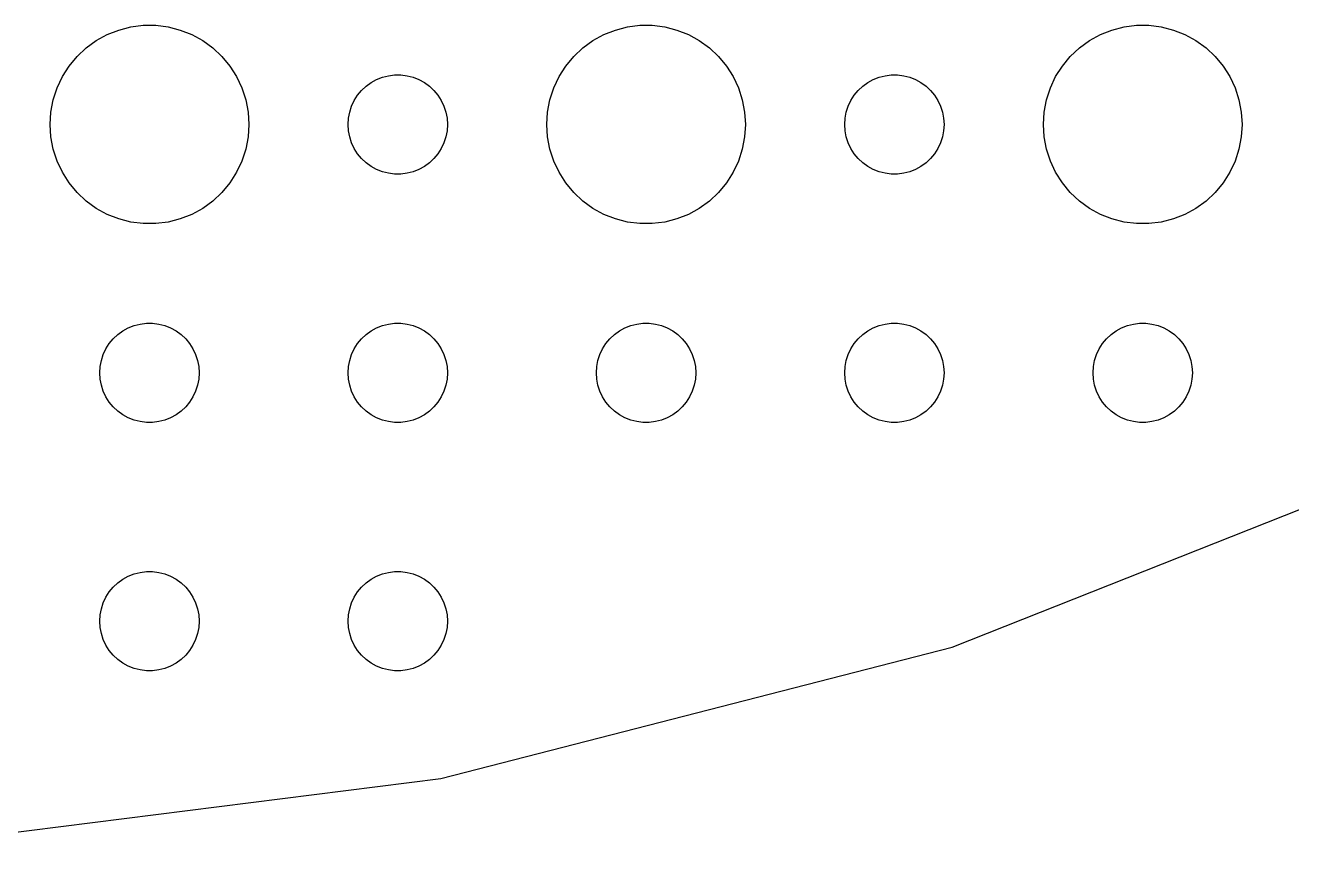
# Model space of a CAD drawing. Header units: metres. Extents: x -127 to 127, y -127 to 127.
# Drawn here: x 11.25 to 49.5, y -126.75 to -102.01 of the extents above; entities that cross this region are included whole.
import ezdxf

# ---------------------------------------------------------------- set-up
doc = ezdxf.new("R2010")
doc.units = ezdxf.units.M

msp = doc.modelspace()

# ---------------------------------------------------------------- linework, layer by layer
for p, q in [((14.0729, -102.147), (14.4379, -102.053)), ((14.4379, -102.053), (14.8116, -102.006)), ((14.8116, -102.006), (15.1884, -102.006)), ((15.1884, -102.006), (15.5621, -102.053)), ((15.5621, -102.053), (15.927, -102.147)), ((29.0729, -102.147), (29.4379, -102.053)), ((29.4379, -102.053), (29.8116, -102.006)), ((29.8116, -102.006), (30.1884, -102.006)), ((30.1884, -102.006), (30.5621, -102.053)), ((30.5621, -102.053), (30.927, -102.147)), ((44.0729, -102.147), (44.4379, -102.053)), ((44.4379, -102.053), (44.8116, -102.006)), ((44.8116, -102.006), (45.1884, -102.006)), ((45.1884, -102.006), (45.5621, -102.053)), ((45.5621, -102.053), (45.927, -102.147)), ((13.0877, -102.688), (13.3925, -102.467)), ((13.3925, -102.467), (13.7227, -102.286)), ((13.7227, -102.286), (14.0729, -102.147)), ((15.927, -102.147), (16.2773, -102.286)), ((16.2773, -102.286), (16.6075, -102.467)), ((16.6075, -102.467), (16.9123, -102.688)), ((28.0877, -102.688), (28.3925, -102.467)), ((28.3925, -102.467), (28.7227, -102.286)), ((28.7227, -102.286), (29.0729, -102.147)), ((30.927, -102.147), (31.2773, -102.286)), ((31.2773, -102.286), (31.6075, -102.467)), ((31.6075, -102.467), (31.9123, -102.688)), ((43.0877, -102.688), (43.3925, -102.467)), ((43.3925, -102.467), (43.7227, -102.286)), ((43.7227, -102.286), (44.0729, -102.147)), ((45.927, -102.147), (46.2773, -102.286)), ((46.2773, -102.286), (46.6075, -102.467)), ((46.6075, -102.467), (46.9123, -102.688)), ((12.8131, -102.946), (13.0877, -102.688)), ((16.9123, -102.688), (17.1869, -102.946)), ((27.8131, -102.946), (28.0877, -102.688)), ((31.9123, -102.688), (32.1869, -102.946)), ((42.8131, -102.946), (43.0877, -102.688)), ((46.9123, -102.688), (47.1869, -102.946)), ((12.3711, -103.555), (12.5729, -103.237)), ((12.5729, -103.237), (12.8131, -102.946)), ((17.1869, -102.946), (17.427, -103.237)), ((17.427, -103.237), (17.6289, -103.555)), ((27.3711, -103.555), (27.5729, -103.237)), ((27.5729, -103.237), (27.8131, -102.946)), ((32.1869, -102.946), (32.427, -103.237)), ((32.427, -103.237), (32.6289, -103.555)), ((42.3711, -103.555), (42.5729, -103.237)), ((42.5729, -103.237), (42.8131, -102.946)), ((47.1869, -102.946), (47.427, -103.237)), ((47.427, -103.237), (47.6289, -103.555)), ((12.2107, -103.896), (12.3711, -103.555)), ((17.6289, -103.555), (17.7893, -103.896)), ((21.6963, -103.734), (21.8613, -103.643)), ((21.8613, -103.643), (22.0365, -103.573)), ((22.0365, -103.573), (22.2189, -103.527)), ((22.2189, -103.527), (22.4058, -103.503)), ((22.4058, -103.503), (22.5942, -103.503)), ((22.5942, -103.503), (22.7811, -103.527)), ((22.7811, -103.527), (22.9635, -103.573)), ((22.9635, -103.573), (23.1387, -103.643)), ((23.1387, -103.643), (23.3037, -103.734)), ((27.2107, -103.896), (27.3711, -103.555)), ((32.6289, -103.555), (32.7893, -103.896)), ((36.6963, -103.734), (36.8613, -103.643)), ((36.8613, -103.643), (37.0365, -103.573)), ((37.0365, -103.573), (37.2189, -103.527)), ((37.2189, -103.527), (37.4058, -103.503)), ((37.4058, -103.503), (37.5942, -103.503)), ((37.5942, -103.503), (37.7811, -103.527)), ((37.7811, -103.527), (37.9635, -103.573)), ((37.9635, -103.573), (38.1387, -103.643)), ((38.1387, -103.643), (38.3037, -103.734)), ((42.2107, -103.896), (42.3711, -103.555)), ((47.6289, -103.555), (47.7893, -103.896)), ((12.0942, -104.254), (12.2107, -103.896)), ((17.7893, -103.896), (17.9057, -104.254)), ((21.2865, -104.118), (21.4065, -103.973)), ((21.4065, -103.973), (21.5439, -103.844)), ((21.5439, -103.844), (21.6963, -103.734)), ((23.3037, -103.734), (23.4561, -103.844)), ((23.4561, -103.844), (23.5934, -103.973)), ((23.5934, -103.973), (23.7135, -104.118)), ((27.0942, -104.254), (27.2107, -103.896)), ((32.7893, -103.896), (32.9057, -104.254)), ((36.2865, -104.118), (36.4065, -103.973)), ((36.4065, -103.973), (36.5439, -103.844)), ((36.5439, -103.844), (36.6963, -103.734)), ((38.3037, -103.734), (38.4561, -103.844)), ((38.4561, -103.844), (38.5934, -103.973)), ((38.5934, -103.973), (38.7135, -104.118)), ((42.0942, -104.254), (42.2107, -103.896)), ((47.7893, -103.896), (47.9057, -104.254)), ((12.0237, -104.624), (12.0942, -104.254)), ((17.9057, -104.254), (17.9763, -104.624)), ((21.1053, -104.448), (21.1855, -104.277)), ((21.1855, -104.277), (21.2865, -104.118)), ((23.7135, -104.118), (23.8145, -104.277)), ((23.8145, -104.277), (23.8947, -104.448)), ((27.0237, -104.624), (27.0942, -104.254)), ((32.9057, -104.254), (32.9763, -104.624)), ((36.1053, -104.448), (36.1855, -104.277)), ((36.1855, -104.277), (36.2865, -104.118)), ((38.7135, -104.118), (38.8145, -104.277)), ((38.8145, -104.277), (38.8947, -104.448)), ((42.0237, -104.624), (42.0942, -104.254)), ((47.9057, -104.254), (47.9763, -104.624)), ((12, -105), (12.0237, -104.624)), ((17.9763, -104.624), (18, -105)), ((21.0118, -104.812), (21.0471, -104.627)), ((21.0471, -104.627), (21.1053, -104.448)), ((23.8947, -104.448), (23.9529, -104.627)), ((23.9529, -104.627), (23.9882, -104.812)), ((27, -105), (27.0237, -104.624)), ((32.9763, -104.624), (33, -105)), ((36.0118, -104.812), (36.0471, -104.627)), ((36.0471, -104.627), (36.1053, -104.448)), ((38.8947, -104.448), (38.9529, -104.627)), ((38.9529, -104.627), (38.9882, -104.812)), ((42, -105), (42.0237, -104.624)), ((47.9763, -104.624), (48, -105)), ((12.0237, -105.376), (12, -105)), ((18, -105), (17.9763, -105.376)), ((21, -105), (21.0118, -104.812)), ((21.0118, -105.188), (21, -105)), ((23.9882, -104.812), (24, -105)), ((24, -105), (23.9882, -105.188)), ((27.0237, -105.376), (27, -105)), ((33, -105), (32.9763, -105.376)), ((36, -105), (36.0118, -104.812)), ((36.0118, -105.188), (36, -105)), ((38.9882, -104.812), (39, -105)), ((39, -105), (38.9882, -105.188)), ((42.0237, -105.376), (42, -105)), ((48, -105), (47.9763, -105.376)), ((12.0942, -105.746), (12.0237, -105.376)), ((17.9763, -105.376), (17.9057, -105.746)), ((21.0471, -105.373), (21.0118, -105.188)), ((21.1053, -105.552), (21.0471, -105.373)), ((21.1855, -105.723), (21.1053, -105.552)), ((23.8947, -105.552), (23.8145, -105.723)), ((23.9529, -105.373), (23.8947, -105.552)), ((23.9882, -105.188), (23.9529, -105.373)), ((27.0942, -105.746), (27.0237, -105.376)), ((32.9763, -105.376), (32.9057, -105.746)), ((36.0471, -105.373), (36.0118, -105.188)), ((36.1053, -105.552), (36.0471, -105.373)), ((36.1855, -105.723), (36.1053, -105.552)), ((38.8947, -105.552), (38.8145, -105.723)), ((38.9529, -105.373), (38.8947, -105.552)), ((38.9882, -105.188), (38.9529, -105.373)), ((42.0942, -105.746), (42.0237, -105.376)), ((47.9763, -105.376), (47.9057, -105.746)), ((12.2107, -106.104), (12.0942, -105.746)), ((17.9057, -105.746), (17.7893, -106.104)), ((21.2865, -105.882), (21.1855, -105.723)), ((21.4065, -106.027), (21.2865, -105.882)), ((23.7135, -105.882), (23.5934, -106.027)), ((23.8145, -105.723), (23.7135, -105.882)), ((27.2107, -106.104), (27.0942, -105.746)), ((32.9057, -105.746), (32.7893, -106.104)), ((36.2865, -105.882), (36.1855, -105.723)), ((36.4065, -106.027), (36.2865, -105.882)), ((38.7135, -105.882), (38.5934, -106.027)), ((38.8145, -105.723), (38.7135, -105.882)), ((42.2107, -106.104), (42.0942, -105.746)), ((47.9057, -105.746), (47.7893, -106.104)), ((12.3711, -106.445), (12.2107, -106.104)), ((17.7893, -106.104), (17.6289, -106.445)), ((21.5439, -106.156), (21.4065, -106.027)), ((21.6963, -106.266), (21.5439, -106.156)), ((21.8613, -106.357), (21.6963, -106.266)), ((23.3037, -106.266), (23.1387, -106.357)), ((23.4561, -106.156), (23.3037, -106.266)), ((23.5934, -106.027), (23.4561, -106.156)), ((27.3711, -106.445), (27.2107, -106.104)), ((32.7893, -106.104), (32.6289, -106.445)), ((36.5439, -106.156), (36.4065, -106.027)), ((36.6963, -106.266), (36.5439, -106.156)), ((36.8613, -106.357), (36.6963, -106.266)), ((38.3037, -106.266), (38.1387, -106.357)), ((38.4561, -106.156), (38.3037, -106.266)), ((38.5934, -106.027), (38.4561, -106.156)), ((42.3711, -106.445), (42.2107, -106.104)), ((47.7893, -106.104), (47.6289, -106.445)), ((12.5729, -106.763), (12.3711, -106.445)), ((17.6289, -106.445), (17.427, -106.763)), ((22.0365, -106.427), (21.8613, -106.357)), ((22.2189, -106.473), (22.0365, -106.427)), ((22.4058, -106.497), (22.2189, -106.473)), ((22.5942, -106.497), (22.4058, -106.497)), ((22.7811, -106.473), (22.5942, -106.497)), ((22.9635, -106.427), (22.7811, -106.473)), ((23.1387, -106.357), (22.9635, -106.427)), ((27.5729, -106.763), (27.3711, -106.445)), ((32.6289, -106.445), (32.427, -106.763)), ((37.0365, -106.427), (36.8613, -106.357)), ((37.2189, -106.473), (37.0365, -106.427)), ((37.4058, -106.497), (37.2189, -106.473)), ((37.5942, -106.497), (37.4058, -106.497)), ((37.7811, -106.473), (37.5942, -106.497)), ((37.9635, -106.427), (37.7811, -106.473)), ((38.1387, -106.357), (37.9635, -106.427)), ((42.5729, -106.763), (42.3711, -106.445)), ((47.6289, -106.445), (47.427, -106.763)), ((12.8131, -107.054), (12.5729, -106.763)), ((13.0877, -107.312), (12.8131, -107.054)), ((17.1869, -107.054), (16.9123, -107.312)), ((17.427, -106.763), (17.1869, -107.054)), ((27.8131, -107.054), (27.5729, -106.763)), ((28.0877, -107.312), (27.8131, -107.054)), ((32.1869, -107.054), (31.9123, -107.312)), ((32.427, -106.763), (32.1869, -107.054)), ((42.8131, -107.054), (42.5729, -106.763)), ((43.0877, -107.312), (42.8131, -107.054)), ((47.1869, -107.054), (46.9123, -107.312)), ((47.427, -106.763), (47.1869, -107.054)), ((13.3925, -107.533), (13.0877, -107.312)), ((16.9123, -107.312), (16.6075, -107.533)), ((28.3925, -107.533), (28.0877, -107.312)), ((31.9123, -107.312), (31.6075, -107.533)), ((43.3925, -107.533), (43.0877, -107.312)), ((46.9123, -107.312), (46.6075, -107.533)), ((13.7227, -107.714), (13.3925, -107.533)), ((14.0729, -107.853), (13.7227, -107.714)), ((14.4379, -107.947), (14.0729, -107.853)), ((15.927, -107.853), (15.5621, -107.947)), ((16.2773, -107.714), (15.927, -107.853)), ((16.6075, -107.533), (16.2773, -107.714)), ((28.7227, -107.714), (28.3925, -107.533)), ((29.0729, -107.853), (28.7227, -107.714)), ((29.4379, -107.947), (29.0729, -107.853)), ((30.927, -107.853), (30.5621, -107.947)), ((31.2773, -107.714), (30.927, -107.853)), ((31.6075, -107.533), (31.2773, -107.714)), ((43.7227, -107.714), (43.3925, -107.533)), ((44.0729, -107.853), (43.7227, -107.714)), ((44.4379, -107.947), (44.0729, -107.853)), ((45.927, -107.853), (45.5621, -107.947)), ((46.2773, -107.714), (45.927, -107.853)), ((46.6075, -107.533), (46.2773, -107.714)), ((14.8116, -107.994), (14.4379, -107.947)), ((15.1884, -107.994), (14.8116, -107.994)), ((15.5621, -107.947), (15.1884, -107.994)), ((29.8116, -107.994), (29.4379, -107.947)), ((30.1884, -107.994), (29.8116, -107.994)), ((30.5621, -107.947), (30.1884, -107.994)), ((44.8116, -107.994), (44.4379, -107.947)), ((45.1884, -107.994), (44.8116, -107.994)), ((45.5621, -107.947), (45.1884, -107.994)), ((14.0439, -111.344), (14.1963, -111.234)), ((14.1963, -111.234), (14.3613, -111.143)), ((14.3613, -111.143), (14.5365, -111.073)), ((14.5365, -111.073), (14.7189, -111.027)), ((14.7189, -111.027), (14.9058, -111.003)), ((14.9058, -111.003), (15.0942, -111.003)), ((15.0942, -111.003), (15.2811, -111.027)), ((15.2811, -111.027), (15.4635, -111.073)), ((15.4635, -111.073), (15.6387, -111.143)), ((15.6387, -111.143), (15.8037, -111.234)), ((15.8037, -111.234), (15.9561, -111.344)), ((21.5439, -111.344), (21.6963, -111.234)), ((21.6963, -111.234), (21.8613, -111.143)), ((21.8613, -111.143), (22.0365, -111.073)), ((22.0365, -111.073), (22.2189, -111.027)), ((22.2189, -111.027), (22.4058, -111.003)), ((22.4058, -111.003), (22.5942, -111.003)), ((22.5942, -111.003), (22.7811, -111.027)), ((22.7811, -111.027), (22.9635, -111.073)), ((22.9635, -111.073), (23.1387, -111.143)), ((23.1387, -111.143), (23.3037, -111.234)), ((23.3037, -111.234), (23.4561, -111.344)), ((29.0439, -111.344), (29.1963, -111.234)), ((29.1963, -111.234), (29.3613, -111.143)), ((29.3613, -111.143), (29.5365, -111.073)), ((29.5365, -111.073), (29.7189, -111.027)), ((29.7189, -111.027), (29.9058, -111.003)), ((29.9058, -111.003), (30.0942, -111.003)), ((30.0942, -111.003), (30.2811, -111.027)), ((30.2811, -111.027), (30.4635, -111.073)), ((30.4635, -111.073), (30.6387, -111.143)), ((30.6387, -111.143), (30.8037, -111.234)), ((30.8037, -111.234), (30.9561, -111.344)), ((36.5439, -111.344), (36.6963, -111.234)), ((36.6963, -111.234), (36.8613, -111.143)), ((36.8613, -111.143), (37.0365, -111.073)), ((37.0365, -111.073), (37.2189, -111.027)), ((37.2189, -111.027), (37.4058, -111.003)), ((37.4058, -111.003), (37.5942, -111.003)), ((37.5942, -111.003), (37.7811, -111.027)), ((37.7811, -111.027), (37.9635, -111.073)), ((37.9635, -111.073), (38.1387, -111.143)), ((38.1387, -111.143), (38.3037, -111.234)), ((38.3037, -111.234), (38.4561, -111.344)), ((44.0439, -111.344), (44.1963, -111.234)), ((44.1963, -111.234), (44.3613, -111.143)), ((44.3613, -111.143), (44.5365, -111.073)), ((44.5365, -111.073), (44.7189, -111.027)), ((44.7189, -111.027), (44.9058, -111.003)), ((44.9058, -111.003), (45.0942, -111.003)), ((45.0942, -111.003), (45.2811, -111.027)), ((45.2811, -111.027), (45.4635, -111.073)), ((45.4635, -111.073), (45.6387, -111.143)), ((45.6387, -111.143), (45.8037, -111.234)), ((45.8037, -111.234), (45.9561, -111.344)), ((13.6855, -111.777), (13.7865, -111.618)), ((13.7865, -111.618), (13.9065, -111.473)), ((13.9065, -111.473), (14.0439, -111.344)), ((15.9561, -111.344), (16.0934, -111.473)), ((16.0934, -111.473), (16.2135, -111.618)), ((16.2135, -111.618), (16.3145, -111.777)), ((21.1855, -111.777), (21.2865, -111.618)), ((21.2865, -111.618), (21.4065, -111.473)), ((21.4065, -111.473), (21.5439, -111.344)), ((23.4561, -111.344), (23.5934, -111.473)), ((23.5934, -111.473), (23.7135, -111.618)), ((23.7135, -111.618), (23.8145, -111.777)), ((28.6855, -111.777), (28.7865, -111.618)), ((28.7865, -111.618), (28.9065, -111.473)), ((28.9065, -111.473), (29.0439, -111.344)), ((30.9561, -111.344), (31.0934, -111.473)), ((31.0934, -111.473), (31.2135, -111.618)), ((31.2135, -111.618), (31.3145, -111.777)), ((36.1855, -111.777), (36.2865, -111.618)), ((36.2865, -111.618), (36.4065, -111.473)), ((36.4065, -111.473), (36.5439, -111.344)), ((38.4561, -111.344), (38.5934, -111.473)), ((38.5934, -111.473), (38.7135, -111.618)), ((38.7135, -111.618), (38.8145, -111.777)), ((43.6855, -111.777), (43.7865, -111.618)), ((43.7865, -111.618), (43.9065, -111.473)), ((43.9065, -111.473), (44.0439, -111.344)), ((45.9561, -111.344), (46.0934, -111.473)), ((46.0934, -111.473), (46.2135, -111.618)), ((46.2135, -111.618), (46.3145, -111.777)), ((13.5471, -112.127), (13.6053, -111.948)), ((13.6053, -111.948), (13.6855, -111.777)), ((16.3145, -111.777), (16.3947, -111.948)), ((16.3947, -111.948), (16.4529, -112.127)), ((21.0471, -112.127), (21.1053, -111.948)), ((21.1053, -111.948), (21.1855, -111.777)), ((23.8145, -111.777), (23.8947, -111.948)), ((23.8947, -111.948), (23.9529, -112.127)), ((28.5471, -112.127), (28.6053, -111.948)), ((28.6053, -111.948), (28.6855, -111.777)), ((31.3145, -111.777), (31.3947, -111.948)), ((31.3947, -111.948), (31.4529, -112.127)), ((36.0471, -112.127), (36.1053, -111.948)), ((36.1053, -111.948), (36.1855, -111.777)), ((38.8145, -111.777), (38.8947, -111.948)), ((38.8947, -111.948), (38.9529, -112.127)), ((43.5471, -112.127), (43.6053, -111.948)), ((43.6053, -111.948), (43.6855, -111.777)), ((46.3145, -111.777), (46.3947, -111.948)), ((46.3947, -111.948), (46.4529, -112.127)), ((13.5, -112.5), (13.5118, -112.312)), ((13.5118, -112.312), (13.5471, -112.127)), ((16.4529, -112.127), (16.4882, -112.312)), ((16.4882, -112.312), (16.5, -112.5)), ((21, -112.5), (21.0118, -112.312)), ((21.0118, -112.312), (21.0471, -112.127)), ((23.9529, -112.127), (23.9882, -112.312)), ((23.9882, -112.312), (24, -112.5)), ((28.5, -112.5), (28.5118, -112.312)), ((28.5118, -112.312), (28.5471, -112.127)), ((31.4529, -112.127), (31.4882, -112.312)), ((31.4882, -112.312), (31.5, -112.5)), ((36, -112.5), (36.0118, -112.312)), ((36.0118, -112.312), (36.0471, -112.127)), ((38.9529, -112.127), (38.9882, -112.312)), ((38.9882, -112.312), (39, -112.5)), ((43.5, -112.5), (43.5118, -112.312)), ((43.5118, -112.312), (43.5471, -112.127)), ((46.4529, -112.127), (46.4882, -112.312)), ((46.4882, -112.312), (46.5, -112.5)), ((13.5118, -112.688), (13.5, -112.5)), ((13.5471, -112.873), (13.5118, -112.688)), ((16.4882, -112.688), (16.4529, -112.873)), ((16.5, -112.5), (16.4882, -112.688)), ((21.0118, -112.688), (21, -112.5)), ((21.0471, -112.873), (21.0118, -112.688)), ((23.9882, -112.688), (23.9529, -112.873)), ((24, -112.5), (23.9882, -112.688)), ((28.5118, -112.688), (28.5, -112.5)), ((28.5471, -112.873), (28.5118, -112.688)), ((31.4882, -112.688), (31.4529, -112.873)), ((31.5, -112.5), (31.4882, -112.688)), ((36.0118, -112.688), (36, -112.5)), ((36.0471, -112.873), (36.0118, -112.688)), ((38.9882, -112.688), (38.9529, -112.873)), ((39, -112.5), (38.9882, -112.688)), ((43.5118, -112.688), (43.5, -112.5)), ((43.5471, -112.873), (43.5118, -112.688)), ((46.4882, -112.688), (46.4529, -112.873)), ((46.5, -112.5), (46.4882, -112.688)), ((13.6053, -113.052), (13.5471, -112.873)), ((13.6855, -113.223), (13.6053, -113.052)), ((16.3947, -113.052), (16.3145, -113.223)), ((16.4529, -112.873), (16.3947, -113.052)), ((21.1053, -113.052), (21.0471, -112.873)), ((21.1855, -113.223), (21.1053, -113.052)), ((23.8947, -113.052), (23.8145, -113.223)), ((23.9529, -112.873), (23.8947, -113.052)), ((28.6053, -113.052), (28.5471, -112.873)), ((28.6855, -113.223), (28.6053, -113.052)), ((31.3947, -113.052), (31.3145, -113.223)), ((31.4529, -112.873), (31.3947, -113.052)), ((36.1053, -113.052), (36.0471, -112.873)), ((36.1855, -113.223), (36.1053, -113.052)), ((38.8947, -113.052), (38.8145, -113.223)), ((38.9529, -112.873), (38.8947, -113.052)), ((43.6053, -113.052), (43.5471, -112.873)), ((43.6855, -113.223), (43.6053, -113.052)), ((46.3947, -113.052), (46.3145, -113.223)), ((46.4529, -112.873), (46.3947, -113.052)), ((13.7865, -113.382), (13.6855, -113.223)), ((13.9065, -113.527), (13.7865, -113.382)), ((14.0439, -113.656), (13.9065, -113.527)), ((16.0934, -113.527), (15.9561, -113.656)), ((16.2135, -113.382), (16.0934, -113.527)), ((16.3145, -113.223), (16.2135, -113.382)), ((21.2865, -113.382), (21.1855, -113.223)), ((21.4065, -113.527), (21.2865, -113.382)), ((21.5439, -113.656), (21.4065, -113.527)), ((23.5934, -113.527), (23.4561, -113.656)), ((23.7135, -113.382), (23.5934, -113.527)), ((23.8145, -113.223), (23.7135, -113.382)), ((28.7865, -113.382), (28.6855, -113.223)), ((28.9065, -113.527), (28.7865, -113.382)), ((29.0439, -113.656), (28.9065, -113.527)), ((31.0934, -113.527), (30.9561, -113.656)), ((31.2135, -113.382), (31.0934, -113.527)), ((31.3145, -113.223), (31.2135, -113.382)), ((36.2865, -113.382), (36.1855, -113.223)), ((36.4065, -113.527), (36.2865, -113.382)), ((36.5439, -113.656), (36.4065, -113.527)), ((38.5934, -113.527), (38.4561, -113.656)), ((38.7135, -113.382), (38.5934, -113.527)), ((38.8145, -113.223), (38.7135, -113.382)), ((43.7865, -113.382), (43.6855, -113.223)), ((43.9065, -113.527), (43.7865, -113.382)), ((44.0439, -113.656), (43.9065, -113.527)), ((46.0934, -113.527), (45.9561, -113.656)), ((46.2135, -113.382), (46.0934, -113.527)), ((46.3145, -113.223), (46.2135, -113.382)), ((14.1963, -113.766), (14.0439, -113.656)), ((14.3613, -113.857), (14.1963, -113.766)), ((14.5365, -113.927), (14.3613, -113.857)), ((14.7189, -113.973), (14.5365, -113.927)), ((14.9058, -113.997), (14.7189, -113.973)), ((15.2811, -113.973), (15.0942, -113.997)), ((15.4635, -113.927), (15.2811, -113.973)), ((15.6387, -113.857), (15.4635, -113.927)), ((15.8037, -113.766), (15.6387, -113.857)), ((15.9561, -113.656), (15.8037, -113.766)), ((21.6963, -113.766), (21.5439, -113.656)), ((21.8613, -113.857), (21.6963, -113.766)), ((22.0365, -113.927), (21.8613, -113.857)), ((22.2189, -113.973), (22.0365, -113.927)), ((22.4058, -113.997), (22.2189, -113.973)), ((22.7811, -113.973), (22.5942, -113.997)), ((22.9635, -113.927), (22.7811, -113.973)), ((23.1387, -113.857), (22.9635, -113.927)), ((23.3037, -113.766), (23.1387, -113.857)), ((23.4561, -113.656), (23.3037, -113.766)), ((29.1963, -113.766), (29.0439, -113.656)), ((29.3613, -113.857), (29.1963, -113.766)), ((29.5365, -113.927), (29.3613, -113.857)), ((29.7189, -113.973), (29.5365, -113.927)), ((29.9058, -113.997), (29.7189, -113.973)), ((30.2811, -113.973), (30.0942, -113.997)), ((30.4635, -113.927), (30.2811, -113.973)), ((30.6387, -113.857), (30.4635, -113.927)), ((30.8037, -113.766), (30.6387, -113.857)), ((30.9561, -113.656), (30.8037, -113.766)), ((36.6963, -113.766), (36.5439, -113.656)), ((36.8613, -113.857), (36.6963, -113.766)), ((37.0365, -113.927), (36.8613, -113.857)), ((37.2189, -113.973), (37.0365, -113.927)), ((37.4058, -113.997), (37.2189, -113.973)), ((37.7811, -113.973), (37.5942, -113.997)), ((37.9635, -113.927), (37.7811, -113.973)), ((38.1387, -113.857), (37.9635, -113.927)), ((38.3037, -113.766), (38.1387, -113.857)), ((38.4561, -113.656), (38.3037, -113.766)), ((44.1963, -113.766), (44.0439, -113.656)), ((44.3613, -113.857), (44.1963, -113.766)), ((44.5365, -113.927), (44.3613, -113.857)), ((44.7189, -113.973), (44.5365, -113.927)), ((44.9058, -113.997), (44.7189, -113.973)), ((45.2811, -113.973), (45.0942, -113.997)), ((45.4635, -113.927), (45.2811, -113.973)), ((45.6387, -113.857), (45.4635, -113.927)), ((45.8037, -113.766), (45.6387, -113.857)), ((45.9561, -113.656), (45.8037, -113.766)), ((15.0942, -113.997), (14.9058, -113.997)), ((22.5942, -113.997), (22.4058, -113.997)), ((30.0942, -113.997), (29.9058, -113.997)), ((37.5942, -113.997), (37.4058, -113.997)), ((45.0942, -113.997), (44.9058, -113.997)), ((39.2451, -120.784), (54.074, -114.913)), ((14.3613, -118.643), (14.5365, -118.573)), ((14.5365, -118.573), (14.7189, -118.527)), ((14.7189, -118.527), (14.9058, -118.503)), ((14.9058, -118.503), (15.0942, -118.503)), ((15.0942, -118.503), (15.2811, -118.527)), ((15.2811, -118.527), (15.4635, -118.573)), ((15.4635, -118.573), (15.6387, -118.643)), ((21.8613, -118.643), (22.0365, -118.573)), ((22.0365, -118.573), (22.2189, -118.527)), ((22.2189, -118.527), (22.4058, -118.503)), ((22.4058, -118.503), (22.5942, -118.503)), ((22.5942, -118.503), (22.7811, -118.527)), ((22.7811, -118.527), (22.9635, -118.573)), ((22.9635, -118.573), (23.1387, -118.643)), ((13.9065, -118.973), (14.0439, -118.844)), ((14.0439, -118.844), (14.1963, -118.734)), ((14.1963, -118.734), (14.3613, -118.643)), ((15.6387, -118.643), (15.8037, -118.734)), ((15.8037, -118.734), (15.9561, -118.844)), ((15.9561, -118.844), (16.0934, -118.973)), ((21.4065, -118.973), (21.5439, -118.844)), ((21.5439, -118.844), (21.6963, -118.734)), ((21.6963, -118.734), (21.8613, -118.643)), ((23.1387, -118.643), (23.3037, -118.734)), ((23.3037, -118.734), (23.4561, -118.844)), ((23.4561, -118.844), (23.5934, -118.973)), ((13.6053, -119.448), (13.6855, -119.277)), ((13.6855, -119.277), (13.7865, -119.118)), ((13.7865, -119.118), (13.9065, -118.973)), ((16.0934, -118.973), (16.2135, -119.118)), ((16.2135, -119.118), (16.3145, -119.277)), ((16.3145, -119.277), (16.3947, -119.448)), ((21.1053, -119.448), (21.1855, -119.277)), ((21.1855, -119.277), (21.2865, -119.118)), ((21.2865, -119.118), (21.4065, -118.973)), ((23.5934, -118.973), (23.7135, -119.118)), ((23.7135, -119.118), (23.8145, -119.277)), ((23.8145, -119.277), (23.8947, -119.448)), ((13.5118, -119.812), (13.5471, -119.627)), ((13.5471, -119.627), (13.6053, -119.448)), ((16.3947, -119.448), (16.4529, -119.627)), ((16.4529, -119.627), (16.4882, -119.812)), ((21.0118, -119.812), (21.0471, -119.627)), ((21.0471, -119.627), (21.1053, -119.448)), ((23.8947, -119.448), (23.9529, -119.627)), ((23.9529, -119.627), (23.9882, -119.812)), ((13.5, -120), (13.5118, -119.812)), ((13.5118, -120.188), (13.5, -120)), ((16.4882, -119.812), (16.5, -120)), ((16.5, -120), (16.4882, -120.188)), ((21, -120), (21.0118, -119.812)), ((21.0118, -120.188), (21, -120)), ((23.9882, -119.812), (24, -120)), ((24, -120), (23.9882, -120.188)), ((13.5471, -120.373), (13.5118, -120.188)), ((13.6053, -120.552), (13.5471, -120.373)), ((16.4529, -120.373), (16.3947, -120.552)), ((16.4882, -120.188), (16.4529, -120.373)), ((21.0471, -120.373), (21.0118, -120.188)), ((21.1053, -120.552), (21.0471, -120.373)), ((23.9529, -120.373), (23.8947, -120.552)), ((23.9882, -120.188), (23.9529, -120.373)), ((13.6855, -120.723), (13.6053, -120.552)), ((13.7865, -120.882), (13.6855, -120.723)), ((16.3145, -120.723), (16.2135, -120.882)), ((16.3947, -120.552), (16.3145, -120.723)), ((21.1855, -120.723), (21.1053, -120.552)), ((21.2865, -120.882), (21.1855, -120.723)), ((23.8145, -120.723), (23.7135, -120.882)), ((23.7974, -124.75), (39.2451, -120.784)), ((23.8947, -120.552), (23.8145, -120.723)), ((13.9065, -121.027), (13.7865, -120.882)), ((14.0439, -121.156), (13.9065, -121.027)), ((14.1963, -121.266), (14.0439, -121.156)), ((15.9561, -121.156), (15.8037, -121.266)), ((16.0934, -121.027), (15.9561, -121.156)), ((16.2135, -120.882), (16.0934, -121.027)), ((21.4065, -121.027), (21.2865, -120.882)), ((21.5439, -121.156), (21.4065, -121.027)), ((21.6963, -121.266), (21.5439, -121.156)), ((23.4561, -121.156), (23.3037, -121.266)), ((23.5934, -121.027), (23.4561, -121.156)), ((23.7135, -120.882), (23.5934, -121.027)), ((14.3613, -121.357), (14.1963, -121.266)), ((14.5365, -121.427), (14.3613, -121.357)), ((14.7189, -121.473), (14.5365, -121.427)), ((14.9058, -121.497), (14.7189, -121.473)), ((15.0942, -121.497), (14.9058, -121.497)), ((15.2811, -121.473), (15.0942, -121.497)), ((15.4635, -121.427), (15.2811, -121.473)), ((15.6387, -121.357), (15.4635, -121.427)), ((15.8037, -121.266), (15.6387, -121.357)), ((21.8613, -121.357), (21.6963, -121.266)), ((22.0365, -121.427), (21.8613, -121.357)), ((22.2189, -121.473), (22.0365, -121.427)), ((22.4058, -121.497), (22.2189, -121.473)), ((22.5942, -121.497), (22.4058, -121.497)), ((22.7811, -121.473), (22.5942, -121.497)), ((22.9635, -121.427), (22.7811, -121.473)), ((23.1387, -121.357), (22.9635, -121.427)), ((23.3037, -121.266), (23.1387, -121.357)), ((7.9744, -126.749), (23.7974, -124.75))]:
    msp.add_line(p, q)

doc.saveas('drawing.dxf')
